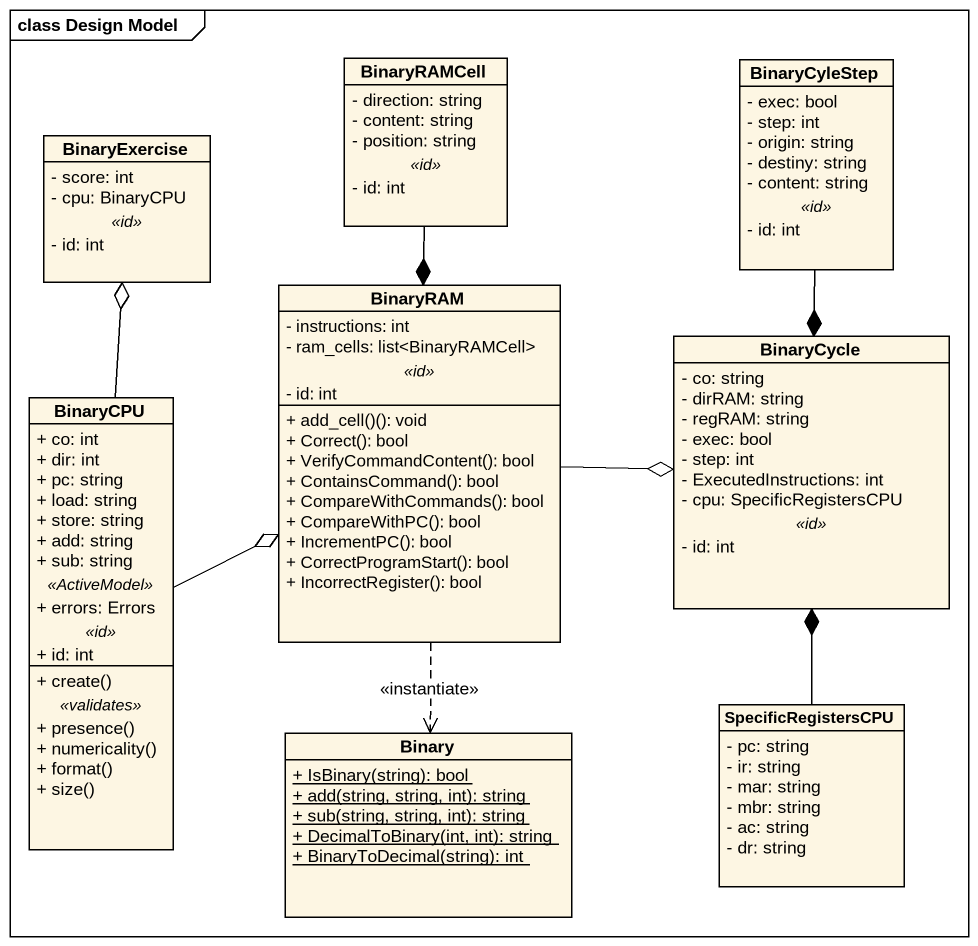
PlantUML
@startuml
mainframe class Design Model
hide circle
hide empty members
skinparam classAttributeIconSize 0
class BinaryRAMCell {
  - direction: string
  - content: string
  - position: string
  .. <<id>> ..
  - id: int
}
class BinaryCyleStep {
  - exec: bool
  - step: int
  - origin: string
  - destiny: string
  - content: string
  .. <<id>> ..
  - id: int
}
class BinaryExercise {
  - score: int
  - cpu: BinaryCPU
  .. <<id>> ..
  - id: int
}
class BinaryRAM {
  - instructions: int
  - ram_cells: list<BinaryRAMCell>
  .. <<id>> ..
  - id: int
  --
  + add_cell()(): void
  + Correct(): bool
  + VerifyCommandContent(): bool
  + ContainsCommand(): bool
  + CompareWithCommands(): bool
  + CompareWithPC(): bool
  + IncrementPC(): bool
  + CorrectProgramStart(): bool
  + IncorrectRegister(): bool
}
class BinaryCycle {
  - co: string
  - dirRAM: string
  - regRAM: string
  - exec: bool
  - step: int
  - ExecutedInstructions: int
  - cpu: SpecificRegistersCPU
  .. <<id>> ..
  - id: int
}
class BinaryCPU {
  + co: int
  + dir: int
  + pc: string
  + load: string
  + store: string
  + add: string
  + sub: string
  .. <<ActiveModel>> ..
  + errors: Errors
  .. <<id>> ..
  + id: int
  --
  + create()
  .. <<validates>> ..
  + presence()
  + numericality()
  + format()
  + size()
}
class SpecificRegistersCPU {
  - pc: string
  - ir: string
  - mar: string
  - mbr: string
  - ac: string
  - dr: string
}
class Binary {
  {static} + IsBinary(string): bool
  {static} + add(string, string, int): string
  {static} + sub(string, string, int): string
  {static} + DecimalToBinary(int, int): string
  {static} + BinaryToDecimal(string): int
}
BinaryRAMCell --* BinaryRAM
BinaryCyleStep --* BinaryCycle
BinaryRAM -right-o BinaryCycle
BinaryRAM ..> Binary : <<instantiate>>
BinaryCPU -up-o BinaryExercise
BinaryCPU -right-o BinaryRAM
SpecificRegistersCPU -up-* BinaryCycle
@enduml
